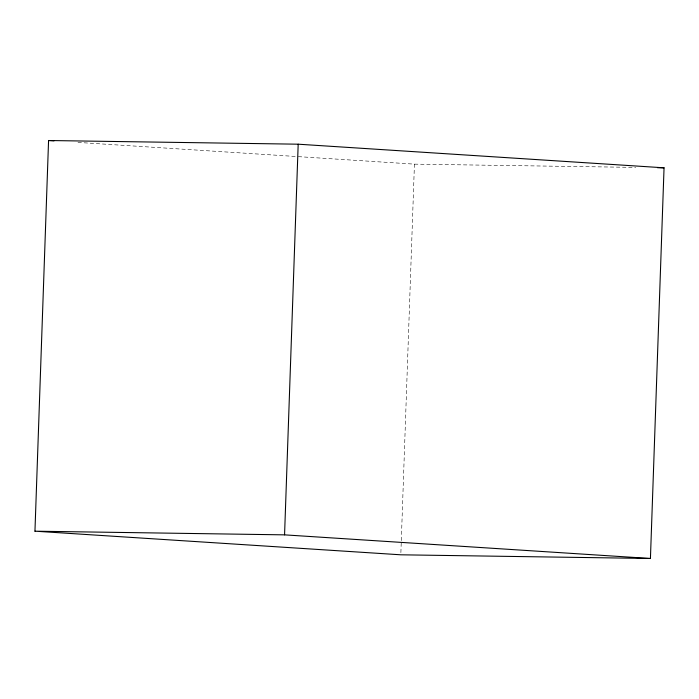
<?xml version="1.0" encoding="UTF-8"?>
<svg xmlns="http://www.w3.org/2000/svg" width="699" height="699" viewBox="0 0 699 699"><rect width="100%" height="100%" fill="white"/><g stroke="black" fill="none" stroke-linecap="round" stroke-linejoin="round"><path stroke-width="0.52" stroke-dasharray="3.5 2.62" d="M400.885 552.629L401.27 541.716M401.305 540.624L414.437 164.143L296.839 156.541M414.437 164.143L635.706 167.402M77.973 142.413L295.747 156.471"/><path stroke-width="1.05" d="M34.95 531.188L48.572 140.516L298.185 144.195L664.05 167.812L650.428 558.484L400.815 554.805L34.95 531.188L284.563 534.857L650.428 558.484M284.563 534.857L298.185 144.195M657.506 167.716L664.05 167.812M48.572 140.516L54.015 140.866"/></g></svg>
